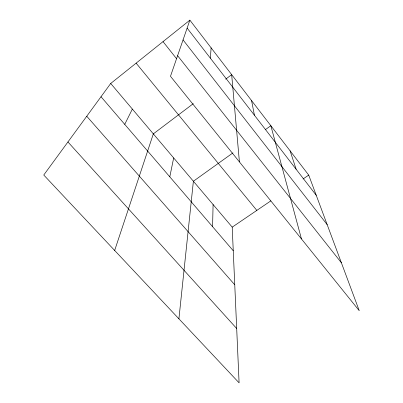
<?xml version="1.0" encoding="UTF-8"?>
<svg xmlns="http://www.w3.org/2000/svg" width="403" height="403" viewBox="0 0 403 403"><rect width="100%" height="100%" fill="white"/><g stroke="black" fill="none" stroke-linecap="round" stroke-linejoin="round"><path stroke-width="0.6" d="M212.588 226.672L213.091 204.548M210.366 58.193L211.117 47.841M178.917 318.823L193.385 181.244L232.974 152.868M169.794 176.836L173.668 157.921M114.664 250.465L153.331 133.877L193.289 103.662M189.873 20.15L170.479 76.293L359.244 310.708L308.728 175.114L189.873 20.15L110.709 83.476L43.756 175.023L239.095 382.85L232.209 227.146L110.709 83.476M124.729 124.351L132.355 109.077M225.66 79.184L231.67 74.641L239.412 161.895M265.3 129.701L270.846 125.721L301.469 238.959M232.209 227.146L270.876 200.855M303.031 178.987L308.728 175.114M67.936 141.962L236.692 328.516M86.746 116.24L234.758 284.79M101.012 96.735L233.251 250.742M136.123 63.15L256.832 210.406M163.029 41.63L176.64 58.793M177.602 55.674L341.381 262.756M183.048 39.907L327.191 224.662M187.128 28.099L316.249 195.304M290.089 150.808L296.145 169.27M251.568 100.589L254.429 115.248"/></g></svg>
